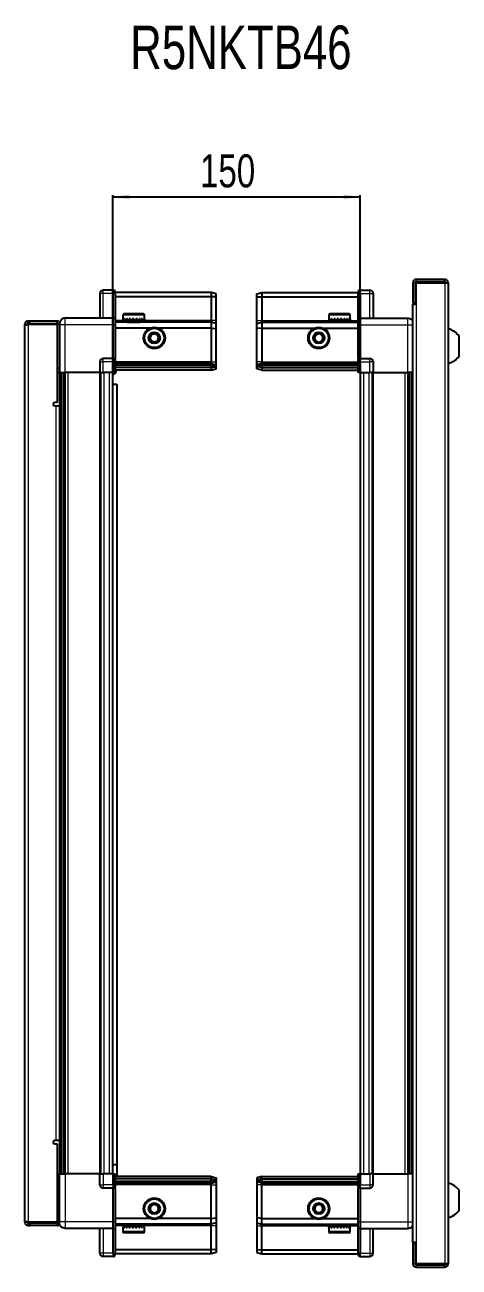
# Model space of a CAD drawing. Header units: millimetres. Extents: x 1021 to 2552, y 463 to 1596.
# Drawn here: x 1642 to 1905, y 843 to 1596 of the extents above; entities that cross this region are included whole.
import ezdxf

# ---------------------------------------------------------------- set-up
doc = ezdxf.new("R2010")
doc.units = ezdxf.units.MM
doc.layers.add('FORMAT', color=7, linetype='Continuous')
doc.styles.add('SLDTEXTSTYLE0', font='TXT', dxfattribs={"width": 0.75})
doc.dimstyles.new('SLDDIMSTYLE0', dxfattribs={"dimtxt": 20, "dimasz": 10, "dimexe": 0, "dimexo": 0.0625, "dimgap": 5, "dimtad": 2, "dimdec": 1, "dimrnd": 1e-09, "dimzin": 12, "dimdsep": 46, "dimtxsty": 'SLDTEXTSTYLE0', "dimsah": 1, "dimcen": 0.09, "dimadec": 0, "dimazin": 3, "dimtfac": 1, "dimtofl": 0, "dimtmove": 0, "dimatfit": 3, "dimfxl": 0, "dimfrac": 2, "dimtolj": 1, "dimtzin": 12, "dimarcsym": 0})

# ---------------------------------------------------------------- blocks, each defined once
blk = doc.blocks.new('_D_4')
at = {"layer": 'FORMAT'}
for p, q in [((1695.13, 1385.67), (1695.13, 1493.16)), ((1695.13, 1492.16), (1845.13, 1492.16)), ((1845.13, 1385.67), (1845.13, 1493.16))]:
    blk.add_line(p, q, dxfattribs=at)
for points in [[(1695.13, 1492.16), (1705.13, 1490.63), (1705.13, 1493.7)], [(1845.13, 1492.16), (1835.13, 1493.7), (1835.13, 1490.63)]]:
    blk.add_solid(points, dxfattribs=at)
at = {"layer": 'FORMAT', "insert": (1747.97, 1517.95), "char_height": 20, "attachment_point": 1, "style": 'SLDTEXTSTYLE0'}
blk.add_mtext('150', dxfattribs=at)

msp = doc.modelspace()

# ---------------------------------------------------------------- linework, layer by layer
at = {"color": 7, "linetype": 'Continuous', "lineweight": 25}
for p, q in [((1876.98, 1440.06), (1876.98, 1427.66)), ((1878.48, 1440.06), (1878.48, 1427.66)), ((1878.98, 1427.16), (1878.98, 1440.06)), ((1878.98, 1440.06), (1896.38, 1440.06)), ((1896.38, 1442.16), (1879.08, 1442.16)), ((1896.38, 1440.66), (1879.08, 1440.66)), ((1896.38, 1440.66), (1896.38, 1442.16)), ((1896.38, 1440.06), (1898.48, 1440.06)), ((1898.48, 1440.06), (1898.48, 845.26)), ((1687.28, 1433.66), (1687.28, 1418.66)), ((1695.28, 1435.66), (1689.28, 1435.66)), ((1695.28, 1435.66), (1695.62, 1435.66)), ((1695.28, 1435.66), (1695.28, 1433.66)), ((1695.28, 1418.86), (1695.28, 1433.66)), ((1695.28, 1418.86), (1695.28, 1433.66)), ((1696.48, 1435.16), (1695.62, 1435.66)), ((1696.48, 1433.66), (1696.48, 1435.16)), ((1754.78, 1434.16), (1696.48, 1434.16)), ((1696.48, 1433.66), (1696.48, 1418.86)), ((1754.78, 1431.66), (1696.48, 1431.66)), ((1754.78, 1434.16), (1754.78, 1431.66)), ((1757.78, 1433.36), (1754.78, 1434.16)), ((1754.78, 1431.66), (1754.78, 1417.16)), ((1757.78, 1431.51), (1754.78, 1431.66)), ((1757.78, 1431.51), (1757.78, 1433.36)), ((1757.78, 1417.16), (1757.78, 1431.51)), ((1782.48, 1433.36), (1785.48, 1434.16)), ((1782.48, 1431.51), (1782.48, 1433.36)), ((1782.48, 1431.51), (1785.48, 1431.66)), ((1782.48, 1417.16), (1782.48, 1431.51)), ((1785.48, 1434.16), (1785.48, 1431.66)), ((1785.48, 1434.16), (1843.78, 1434.16)), ((1785.48, 1431.66), (1785.48, 1417.16)), ((1785.48, 1431.66), (1843.78, 1431.66)), ((1844.65, 1435.66), (1843.78, 1435.16)), ((1844.65, 1435.66), (1843.78, 1435.16)), ((1843.78, 1435.16), (1843.78, 1433.66)), ((1843.78, 1418.86), (1843.78, 1433.66)), ((1844.98, 1435.66), (1844.65, 1435.66)), ((1844.98, 1435.66), (1844.65, 1435.66)), ((1844.98, 1433.66), (1844.98, 1435.66)), ((1844.98, 1435.66), (1844.98, 1435.66)), ((1844.98, 1435.66), (1850.98, 1435.66)), ((1844.98, 1433.66), (1844.98, 1418.86)), ((1852.98, 1433.66), (1852.98, 1418.66)), ((1876.88, 1427.16), (1876.88, 858.16)), ((1876.88, 1427.16), (1878.98, 1427.16)), ((1876.98, 1427.66), (1878.48, 1427.66)), ((1643.88, 1415.41), (1643.88, 1416.91)), ((1643.88, 1416.91), (1644.78, 1416.91)), ((1644.78, 1416.91), (1661.28, 1416.91)), ((1644.78, 1415.41), (1644.78, 1416.91)), ((1661.28, 1415.41), (1661.28, 1416.91)), ((1695.28, 1418.66), (1666.28, 1418.66)), ((1695.28, 1418.66), (1695.28, 1418.86)), ((1695.28, 1418.66), (1696.48, 1418.66)), ((1695.28, 1414.66), (1695.28, 1418.66)), ((1696.48, 1418.86), (1696.48, 1418.66)), ((1696.48, 1418.66), (1696.48, 1414.66)), ((1701.28, 1420.56), (1701.28, 1418.16)), ((1701.28, 1418.16), (1701.28, 1417.66)), ((1701.28, 1417.66), (1701.42, 1417.66)), ((1701.61, 1418.16), (1701.42, 1418.16)), ((1701.42, 1418.16), (1701.42, 1417.66)), ((1701.42, 1417.66), (1701.61, 1417.66)), ((1701.61, 1418.16), (1701.61, 1417.66)), ((1701.61, 1417.66), (1702.14, 1417.66)), ((1702.08, 1421.36), (1709.25, 1421.36)), ((1702.54, 1418.16), (1702.14, 1418.16)), ((1702.14, 1418.16), (1702.14, 1417.66)), ((1702.14, 1417.66), (1702.54, 1417.66)), ((1702.54, 1418.16), (1702.54, 1417.66)), ((1702.54, 1417.66), (1703.41, 1417.66)), ((1703.38, 1417.66), (1703.38, 1417.56)), ((1703.38, 1417.56), (1712.18, 1417.56)), ((1703.98, 1418.16), (1703.41, 1418.16)), ((1703.41, 1418.16), (1703.41, 1417.66)), ((1703.41, 1417.66), (1703.98, 1417.66)), ((1703.78, 1417.16), (1704.47, 1416.68)), ((1703.78, 1417.16), (1708.81, 1417.16)), ((1704.47, 1416.68), (1703.78, 1416.2)), ((1703.98, 1418.16), (1703.98, 1417.66)), ((1703.98, 1417.66), (1705.1, 1417.66)), ((1704.47, 1416.68), (1708.64, 1416.68)), ((1705.79, 1418.16), (1705.1, 1418.16)), ((1705.1, 1418.16), (1705.1, 1417.66)), ((1705.1, 1417.66), (1705.79, 1417.66)), ((1705.79, 1418.16), (1705.79, 1417.66)), ((1705.79, 1417.66), (1707.07, 1417.66)), ((1707.8, 1418.16), (1707.07, 1418.16)), ((1707.07, 1418.16), (1707.07, 1417.66)), ((1707.07, 1417.66), (1707.3, 1417.66)), ((1707.3, 1418.16), (1707.3, 1417.66)), ((1707.8, 1418.16), (1707.8, 1417.66)), ((1707.8, 1418.16), (1707.8, 1417.66)), ((1707.8, 1417.66), (1709.1, 1417.66)), ((1707.8, 1417.66), (1707.8, 1417.66)), ((1708.64, 1416.68), (1711.09, 1416.68)), ((1708.81, 1417.16), (1711.78, 1417.16)), ((1709.81, 1418.16), (1709.1, 1418.16)), ((1709.1, 1418.16), (1709.1, 1417.66)), ((1709.16, 1418.16), (1709.16, 1417.66)), ((1709.16, 1417.66), (1709.81, 1417.66)), ((1709.25, 1421.36), (1713.48, 1421.36)), ((1709.81, 1418.16), (1709.81, 1417.66)), ((1709.81, 1417.66), (1711, 1417.66)), ((1711.62, 1418.16), (1711, 1418.16)), ((1711, 1418.16), (1711, 1417.66)), ((1711, 1417.66), (1711.62, 1417.66)), ((1711.09, 1416.68), (1711.78, 1417.16)), ((1711.78, 1416.2), (1711.09, 1416.68)), ((1711.62, 1418.16), (1711.62, 1417.66)), ((1711.62, 1417.66), (1712.59, 1417.66)), ((1712.18, 1417.56), (1712.18, 1417.66)), ((1713.05, 1418.16), (1712.59, 1418.16)), ((1712.59, 1418.16), (1712.59, 1417.66)), ((1712.59, 1417.66), (1713.05, 1417.66)), ((1713.05, 1418.16), (1713.05, 1417.66)), ((1713.05, 1417.66), (1713.71, 1417.66)), ((1713.97, 1418.16), (1713.71, 1418.16)), ((1713.71, 1418.16), (1713.71, 1417.66)), ((1713.71, 1417.66), (1713.97, 1417.66)), ((1713.97, 1418.16), (1713.97, 1417.66)), ((1713.97, 1417.66), (1714.24, 1417.66)), ((1714.28, 1418.16), (1714.24, 1418.16)), ((1714.24, 1418.16), (1714.24, 1417.66)), ((1714.24, 1417.66), (1714.28, 1417.66)), ((1714.28, 1418.16), (1714.28, 1420.56)), ((1714.28, 1418.16), (1714.28, 1417.66)), ((1754.78, 1417.16), (1754.78, 1416.16)), ((1757.78, 1415.36), (1757.78, 1417.16)), ((1782.48, 1415.36), (1782.48, 1417.16)), ((1785.48, 1417.16), (1785.48, 1416.16)), ((1825.98, 1420.56), (1825.98, 1417.66)), ((1825.98, 1417.66), (1826.02, 1417.66)), ((1826.14, 1418.16), (1826.02, 1418.16)), ((1826.02, 1418.16), (1826.02, 1417.66)), ((1826.02, 1417.66), (1826.14, 1417.66)), ((1826.14, 1418.16), (1826.14, 1417.66)), ((1826.14, 1417.66), (1826.55, 1417.66)), ((1826.89, 1418.16), (1826.55, 1418.16)), ((1826.55, 1418.16), (1826.55, 1417.66)), ((1826.55, 1417.66), (1826.89, 1417.66)), ((1826.78, 1421.36), (1838.18, 1421.36)), ((1826.89, 1418.16), (1826.89, 1417.66)), ((1826.89, 1417.66), (1827.66, 1417.66)), ((1828.19, 1418.16), (1827.66, 1418.16)), ((1827.66, 1418.16), (1827.66, 1417.66)), ((1827.66, 1417.66), (1828.19, 1417.66)), ((1828.08, 1417.66), (1828.08, 1417.56)), ((1828.08, 1417.56), (1836.88, 1417.56)), ((1828.19, 1418.16), (1828.19, 1417.66)), ((1828.19, 1417.66), (1829.25, 1417.66)), ((1828.48, 1417.16), (1829.17, 1416.68)), ((1828.48, 1417.16), (1836.48, 1417.16)), ((1829.17, 1416.68), (1828.48, 1416.2)), ((1829.17, 1416.68), (1835.79, 1416.68)), ((1829.91, 1418.16), (1829.25, 1418.16)), ((1829.25, 1418.16), (1829.25, 1417.66)), ((1829.25, 1417.66), (1829.91, 1417.66)), ((1829.91, 1418.16), (1829.91, 1417.66)), ((1829.91, 1417.66), (1831.15, 1417.66)), ((1831.88, 1418.16), (1831.15, 1418.16)), ((1831.15, 1418.16), (1831.15, 1417.66)), ((1831.15, 1417.66), (1831.58, 1417.66)), ((1831.58, 1418.16), (1831.58, 1417.66)), ((1831.88, 1418.16), (1831.88, 1417.66)), ((1831.88, 1417.66), (1833.18, 1417.66)), ((1833.9, 1418.16), (1833.18, 1418.16)), ((1833.18, 1418.16), (1833.18, 1417.66)), ((1833.45, 1418.16), (1833.45, 1417.66)), ((1833.45, 1417.66), (1833.9, 1417.66)), ((1833.9, 1418.16), (1833.9, 1417.66)), ((1833.9, 1417.66), (1835.14, 1417.66)), ((1835.8, 1418.16), (1835.14, 1418.16)), ((1835.14, 1418.16), (1835.14, 1417.66)), ((1835.14, 1417.66), (1835.8, 1417.66)), ((1835.79, 1416.68), (1836.48, 1417.16)), ((1836.48, 1416.2), (1835.79, 1416.68)), ((1835.8, 1418.16), (1835.8, 1417.66)), ((1835.8, 1417.66), (1836.84, 1417.66)), ((1837.36, 1418.16), (1836.84, 1418.16)), ((1836.84, 1418.16), (1836.84, 1417.66)), ((1836.84, 1417.66), (1837.36, 1417.66)), ((1836.88, 1417.56), (1836.88, 1417.66)), ((1837.36, 1418.16), (1837.36, 1417.66)), ((1837.36, 1417.66), (1838.12, 1417.66)), ((1838.45, 1418.16), (1838.12, 1418.16)), ((1838.12, 1418.16), (1838.12, 1417.66)), ((1838.12, 1417.66), (1838.45, 1417.66)), ((1838.45, 1418.16), (1838.45, 1417.66)), ((1838.45, 1417.66), (1838.84, 1417.66)), ((1838.95, 1418.16), (1838.84, 1418.16)), ((1838.84, 1418.16), (1838.84, 1417.66)), ((1838.84, 1417.66), (1838.95, 1417.66)), ((1838.95, 1418.16), (1838.95, 1417.66)), ((1838.95, 1417.66), (1838.98, 1417.66)), ((1838.98, 1417.66), (1838.98, 1420.56)), ((1843.78, 1418.66), (1843.78, 1418.86)), ((1844.98, 1418.66), (1843.78, 1418.66)), ((1843.78, 1414.66), (1843.78, 1418.66)), ((1844.98, 1418.86), (1844.98, 1418.66)), ((1844.98, 1418.66), (1844.98, 1414.66)), ((1844.98, 1418.66), (1873.98, 1418.66)), ((1643.28, 1414.81), (1641.78, 1414.81)), ((1641.78, 1414.31), (1641.78, 1414.81)), ((1641.78, 871.01), (1641.78, 1414.31)), ((1643.88, 1415.41), (1644.78, 1415.41)), ((1643.88, 1414.91), (1661.28, 1414.91)), ((1644.78, 1415.41), (1661.28, 1415.41)), ((1662.78, 1414.91), (1661.28, 1414.91)), ((1661.28, 1414.91), (1661.28, 1367.41)), ((1662.78, 1414.66), (1662.78, 1385.66)), ((1695.28, 1394.36), (1695.28, 1414.66)), ((1754.78, 1416.16), (1696.48, 1416.16)), ((1696.48, 1414.66), (1696.48, 1394.36)), ((1717.78, 1412.66), (1696.48, 1412.66)), ((1703.78, 1416.2), (1703.78, 1416.16)), ((1703.78, 1416.2), (1708.81, 1416.2)), ((1708.81, 1416.2), (1711.78, 1416.2)), ((1711.78, 1416.16), (1711.78, 1416.2)), ((1754.78, 1412.66), (1722.78, 1412.66)), ((1754.78, 1416.16), (1754.78, 1412.66)), ((1757.78, 1415.36), (1754.78, 1416.16)), ((1754.78, 1412.66), (1754.78, 1392.16)), ((1754.78, 1412.66), (1757.78, 1412.33)), ((1757.78, 1412.33), (1757.78, 1415.36)), ((1757.78, 1392.16), (1757.78, 1412.33)), ((1782.48, 1415.36), (1785.48, 1416.16)), ((1782.48, 1412.33), (1782.48, 1415.36)), ((1785.48, 1412.66), (1782.48, 1412.33)), ((1782.48, 1392.16), (1782.48, 1412.33)), ((1785.48, 1416.16), (1785.48, 1412.66)), ((1785.48, 1416.16), (1843.78, 1416.16)), ((1785.48, 1412.66), (1785.48, 1392.16)), ((1785.48, 1412.66), (1817.48, 1412.66)), ((1822.48, 1412.66), (1843.78, 1412.66)), ((1828.48, 1416.2), (1828.48, 1416.16)), ((1828.48, 1416.2), (1836.48, 1416.2)), ((1836.48, 1416.16), (1836.48, 1416.2)), ((1843.78, 1394.36), (1843.78, 1414.66)), ((1844.98, 1414.66), (1844.98, 1394.36)), ((1905.08, 1395.66), (1905.08, 1407.66)), ((1695.28, 1394.16), (1689.28, 1394.16)), ((1695.28, 1394.16), (1695.28, 1394.36)), ((1695.28, 1394.16), (1695.28, 1392.16)), ((1695.28, 1394.16), (1696.48, 1394.16)), ((1696.48, 1394.36), (1696.48, 1394.16)), ((1696.48, 1393.49), (1696.48, 1394.16)), ((1843.78, 1394.16), (1843.78, 1394.36)), ((1844.98, 1394.16), (1843.78, 1394.16)), ((1843.78, 1394.16), (1843.78, 1393.49)), ((1844.98, 1394.36), (1844.98, 1394.16)), ((1844.98, 1392.16), (1844.98, 1394.16)), ((1844.98, 1394.16), (1850.98, 1394.16)), ((1844.98, 1392.16), (1844.98, 1394.16)), ((1661.28, 1388.41), (1662.78, 1388.41)), ((1687.28, 1392.16), (1687.28, 1385.66)), ((1695.28, 1385.66), (1695.28, 1392.16)), ((1695.28, 1385.66), (1695.28, 1392.16)), ((1695.62, 1385.66), (1695.62, 1392.16)), ((1696.48, 1393.49), (1696.48, 1385.66)), ((1754.78, 1391.16), (1696.48, 1391.16)), ((1754.78, 1390.16), (1696.48, 1390.16)), ((1754.78, 1388.66), (1696.48, 1388.66)), ((1754.78, 1387.16), (1696.48, 1387.16)), ((1754.78, 1392.16), (1754.78, 1391.16)), ((1754.78, 1391.16), (1754.78, 1390.16)), ((1754.78, 1391.16), (1757.78, 1390.36)), ((1754.78, 1390.16), (1754.78, 1388.66)), ((1754.78, 1390.16), (1757.78, 1389.62)), ((1754.78, 1388.66), (1757.78, 1389.12)), ((1754.78, 1388.66), (1754.78, 1387.16)), ((1754.78, 1387.16), (1757.78, 1387.97)), ((1757.78, 1390.36), (1757.78, 1392.16)), ((1757.78, 1389.62), (1757.78, 1390.36)), ((1757.78, 1389.12), (1757.78, 1389.62)), ((1757.78, 1387.97), (1757.78, 1389.12)), ((1782.48, 1390.36), (1782.48, 1392.16)), ((1785.48, 1391.16), (1782.48, 1390.36)), ((1782.48, 1389.62), (1782.48, 1390.36)), ((1785.48, 1390.16), (1782.48, 1389.62)), ((1782.48, 1389.12), (1782.48, 1389.62)), ((1785.48, 1388.66), (1782.48, 1389.12)), ((1782.48, 1387.97), (1782.48, 1389.12)), ((1785.48, 1387.16), (1782.48, 1387.97)), ((1785.48, 1392.16), (1785.48, 1391.16)), ((1785.48, 1391.16), (1785.48, 1390.16)), ((1785.48, 1391.16), (1843.78, 1391.16)), ((1785.48, 1390.16), (1843.78, 1390.16)), ((1785.48, 1390.16), (1785.48, 1388.66)), ((1785.48, 1388.66), (1785.48, 1387.16)), ((1785.48, 1388.66), (1843.78, 1388.66)), ((1785.48, 1387.16), (1843.78, 1387.16)), ((1843.78, 1385.66), (1843.78, 1393.49)), ((1844.65, 1392.16), (1844.65, 1385.66)), ((1844.98, 1392.16), (1844.98, 1385.66)), ((1852.98, 1392.16), (1852.98, 1385.66)), ((1662.78, 1385.66), (1661.28, 1385.66)), ((1663.43, 899.66), (1663.43, 1385.66)), ((1665.23, 1385.66), (1665.23, 899.66)), ((1665.26, 1385.66), (1665.26, 899.66)), ((1687.28, 1385.66), (1666.28, 1385.66)), ((1687.28, 1385.66), (1689.28, 1385.66)), ((1687.93, 899.66), (1687.93, 1385.66)), ((1695.28, 1385.66), (1689.28, 1385.66)), ((1695.13, 899.66), (1695.13, 1385.66)), ((1695.13, 1378.66), (1697.63, 1378.66)), ((1695.28, 1385.66), (1695.62, 1385.66)), ((1695.28, 1385.66), (1695.28, 1385.66)), ((1696.48, 1385.66), (1695.62, 1385.66)), ((1695.62, 1385.66), (1695.62, 1385.66)), ((1697.63, 1378.66), (1697.63, 905.16)), ((1844.65, 1385.66), (1843.78, 1385.66)), ((1844.98, 1385.66), (1844.65, 1385.66)), ((1844.98, 1385.66), (1850.98, 1385.66)), ((1845.13, 1385.66), (1845.13, 899.66)), ((1852.98, 1385.66), (1850.98, 1385.66)), ((1852.33, 1385.66), (1852.33, 899.66)), ((1852.98, 1385.66), (1873.98, 1385.66)), ((1875.01, 899.66), (1875.01, 1385.66)), ((1875.04, 899.66), (1875.04, 1385.66)), ((1876.83, 1385.66), (1876.83, 899.66)), ((1661.28, 1367.41), (1659.93, 1367.41)), ((1659.93, 1365.41), (1660.68, 1365.41)), ((1660.68, 1365.41), (1662.78, 1365.41)), ((1662.78, 1365.41), (1662.78, 919.91)), ((1660.68, 919.91), (1659.93, 919.91)), ((1662.78, 919.91), (1660.68, 919.91)), ((1659.93, 917.91), (1661.28, 917.91)), ((1661.28, 917.91), (1661.28, 870.41)), ((1697.63, 905.16), (1695.13, 905.16)), ((1697.63, 905.16), (1697.63, 898.16)), ((1662.78, 899.66), (1661.28, 899.66)), ((1662.78, 896.91), (1661.28, 896.91)), ((1662.78, 870.66), (1662.78, 899.66)), ((1687.28, 899.66), (1666.28, 899.66)), ((1687.28, 893.16), (1687.28, 899.66)), ((1687.28, 899.66), (1689.28, 899.66)), ((1695.28, 899.66), (1689.28, 899.66)), ((1695.28, 893.16), (1695.28, 899.66)), ((1695.28, 899.66), (1695.62, 899.66)), ((1695.62, 893.16), (1695.62, 899.66)), ((1695.62, 899.66), (1696.48, 899.66)), ((1696.48, 899.66), (1696.48, 891.84)), ((1754.78, 898.16), (1696.48, 898.16)), ((1754.78, 896.66), (1696.48, 896.66)), ((1754.78, 896.66), (1754.78, 898.16)), ((1754.78, 898.16), (1757.78, 897.36)), ((1754.78, 895.16), (1754.78, 896.66)), ((1754.78, 896.66), (1757.78, 896.21)), ((1757.78, 897.36), (1757.78, 896.21)), ((1785.48, 898.16), (1782.48, 897.36)), ((1782.48, 897.36), (1782.48, 896.21)), ((1785.48, 896.66), (1782.48, 896.21)), ((1785.48, 896.66), (1785.48, 898.16)), ((1785.48, 898.16), (1843.78, 898.16)), ((1785.48, 896.66), (1843.78, 896.66)), ((1785.48, 895.16), (1785.48, 896.66)), ((1843.78, 891.84), (1843.78, 899.66)), ((1843.78, 899.66), (1844.65, 899.66)), ((1844.65, 899.66), (1844.65, 899.66)), ((1844.65, 899.66), (1844.65, 893.16)), ((1844.98, 899.66), (1844.65, 899.66)), ((1844.98, 899.66), (1844.98, 893.16)), ((1844.98, 899.66), (1844.98, 899.66)), ((1844.98, 899.66), (1844.98, 893.16)), ((1844.98, 899.66), (1850.98, 899.66)), ((1852.98, 899.66), (1850.98, 899.66)), ((1852.98, 893.16), (1852.98, 899.66)), ((1852.98, 899.66), (1873.98, 899.66)), ((1695.28, 891.16), (1689.28, 891.16)), ((1695.28, 893.16), (1695.28, 891.16)), ((1695.28, 893.16), (1695.28, 891.16)), ((1695.28, 891.16), (1696.48, 891.16)), ((1695.28, 890.96), (1695.28, 891.16)), ((1695.28, 870.66), (1695.28, 890.96)), ((1754.78, 895.16), (1696.48, 895.16)), ((1754.78, 894.16), (1696.48, 894.16)), ((1696.48, 891.16), (1696.48, 891.84)), ((1696.48, 891.16), (1696.48, 890.96)), ((1696.48, 890.96), (1696.48, 870.66)), ((1754.78, 895.16), (1757.78, 895.71)), ((1754.78, 894.16), (1754.78, 895.16)), ((1754.78, 894.16), (1757.78, 894.97)), ((1754.78, 893.16), (1754.78, 894.16)), ((1754.78, 872.66), (1754.78, 893.16)), ((1757.78, 896.21), (1757.78, 895.71)), ((1757.78, 895.71), (1757.78, 894.97)), ((1757.78, 894.97), (1757.78, 893.16)), ((1757.78, 893.16), (1757.78, 873)), ((1782.48, 896.21), (1782.48, 895.71)), ((1785.48, 895.16), (1782.48, 895.71)), ((1782.48, 895.71), (1782.48, 894.97)), ((1785.48, 894.16), (1782.48, 894.97)), ((1782.48, 894.97), (1782.48, 893.16)), ((1782.48, 893.16), (1782.48, 873)), ((1785.48, 895.16), (1843.78, 895.16)), ((1785.48, 894.16), (1785.48, 895.16)), ((1785.48, 894.16), (1843.78, 894.16)), ((1785.48, 893.16), (1785.48, 894.16)), ((1785.48, 872.66), (1785.48, 893.16)), ((1843.78, 891.84), (1843.78, 891.16)), ((1844.98, 891.16), (1843.78, 891.16)), ((1843.78, 890.96), (1843.78, 891.16)), ((1843.78, 870.66), (1843.78, 890.96)), ((1844.98, 891.16), (1844.98, 893.16)), ((1844.98, 891.16), (1844.98, 890.96)), ((1844.98, 891.16), (1850.98, 891.16)), ((1844.98, 890.96), (1844.98, 870.66)), ((1905.08, 877.66), (1905.08, 889.66)), ((1641.78, 870.51), (1641.78, 871.01)), ((1643.28, 870.51), (1641.78, 870.51)), ((1661.28, 870.41), (1643.88, 870.41)), ((1643.88, 869.91), (1643.88, 868.41)), ((1643.88, 869.91), (1644.78, 869.91)), ((1643.88, 868.41), (1644.78, 868.41)), ((1644.78, 869.91), (1644.78, 868.41)), ((1661.28, 869.91), (1644.78, 869.91)), ((1661.28, 868.41), (1644.78, 868.41)), ((1661.28, 870.41), (1662.78, 870.41)), ((1661.28, 869.91), (1661.28, 868.41)), ((1695.28, 866.66), (1666.28, 866.66)), ((1687.28, 851.66), (1687.28, 866.66)), ((1695.28, 866.66), (1695.28, 870.66)), ((1695.28, 866.66), (1696.48, 866.66)), ((1695.28, 866.46), (1695.28, 866.66)), ((1695.28, 851.66), (1695.28, 866.46)), ((1717.78, 872.66), (1696.48, 872.66)), ((1696.48, 870.66), (1696.48, 866.66)), ((1754.78, 869.16), (1696.48, 869.16)), ((1696.48, 866.66), (1696.48, 866.46)), ((1696.48, 866.46), (1696.48, 851.66)), ((1701.28, 867.66), (1701.28, 864.76)), ((1701.38, 867.66), (1701.28, 867.66)), ((1701.38, 867.16), (1701.38, 867.66)), ((1701.55, 867.66), (1701.38, 867.66)), ((1701.38, 867.16), (1701.55, 867.16)), ((1701.55, 867.16), (1701.55, 867.66)), ((1702.04, 867.66), (1701.55, 867.66)), ((1702.04, 867.16), (1702.04, 867.66)), ((1702.42, 867.66), (1702.04, 867.66)), ((1702.04, 867.16), (1702.42, 867.16)), ((1702.42, 867.16), (1702.42, 867.66)), ((1703.26, 867.66), (1702.42, 867.66)), ((1703.26, 867.16), (1703.26, 867.66)), ((1703.81, 867.66), (1703.26, 867.66)), ((1703.26, 867.16), (1703.81, 867.16)), ((1703.38, 867.76), (1703.38, 867.66)), ((1708.78, 867.76), (1703.38, 867.76)), ((1703.78, 869.16), (1703.78, 869.13)), ((1703.78, 869.13), (1704.47, 868.65)), ((1703.89, 869.13), (1703.78, 869.13)), ((1704.47, 868.65), (1703.78, 868.16)), ((1703.89, 868.16), (1703.78, 868.16)), ((1703.81, 867.16), (1703.81, 867.66)), ((1704.92, 867.66), (1703.81, 867.66)), ((1711.78, 869.13), (1703.89, 869.13)), ((1711.78, 868.16), (1703.89, 868.16)), ((1704.56, 868.65), (1704.47, 868.65)), ((1711.09, 868.65), (1704.56, 868.65)), ((1704.92, 867.16), (1704.92, 867.66)), ((1705.6, 867.66), (1704.92, 867.66)), ((1704.92, 867.16), (1705.6, 867.16)), ((1705.6, 867.16), (1705.6, 867.66)), ((1706.86, 867.66), (1705.6, 867.66)), ((1706.86, 867.16), (1706.86, 867.66)), ((1707.16, 867.66), (1706.86, 867.66)), ((1706.86, 867.16), (1707.6, 867.16)), ((1707.16, 867.16), (1707.16, 867.66)), ((1707.6, 867.16), (1707.6, 867.66)), ((1708.9, 867.66), (1707.6, 867.66)), ((1712.18, 867.76), (1708.78, 867.76)), ((1708.9, 867.16), (1708.9, 867.66)), ((1708.9, 867.16), (1709.61, 867.16)), ((1709.02, 867.16), (1709.02, 867.66)), ((1709.61, 867.66), (1709.02, 867.66)), ((1709.61, 867.16), (1709.61, 867.66)), ((1710.82, 867.66), (1709.61, 867.66)), ((1710.82, 867.16), (1710.82, 867.66)), ((1711.45, 867.66), (1710.82, 867.66)), ((1710.82, 867.16), (1711.45, 867.16)), ((1711.09, 868.65), (1711.78, 869.13)), ((1711.78, 868.16), (1711.09, 868.65)), ((1711.45, 867.16), (1711.45, 867.66)), ((1712.45, 867.66), (1711.45, 867.66)), ((1711.78, 869.13), (1711.78, 869.16)), ((1712.18, 867.66), (1712.18, 867.76)), ((1712.45, 867.16), (1712.45, 867.66)), ((1712.93, 867.66), (1712.45, 867.66)), ((1712.45, 867.16), (1712.93, 867.16)), ((1712.93, 867.16), (1712.93, 867.66)), ((1713.62, 867.66), (1712.93, 867.66)), ((1713.62, 867.16), (1713.62, 867.66)), ((1713.91, 867.66), (1713.62, 867.66)), ((1713.62, 867.16), (1713.91, 867.16)), ((1713.91, 867.16), (1713.91, 867.66)), ((1714.22, 867.66), (1713.91, 867.66)), ((1714.22, 867.16), (1714.22, 867.66)), ((1714.28, 867.66), (1714.22, 867.66)), ((1714.22, 867.16), (1714.28, 867.16)), ((1714.28, 864.76), (1714.28, 867.66)), ((1714.28, 867.16), (1714.28, 867.66)), ((1714.28, 867.66), (1714.28, 867.66)), ((1754.78, 872.66), (1722.78, 872.66)), ((1754.78, 872.66), (1757.78, 873)), ((1754.78, 869.16), (1754.78, 872.66)), ((1757.78, 869.97), (1754.78, 869.16)), ((1754.78, 868.16), (1754.78, 869.16)), ((1754.78, 853.66), (1754.78, 868.16)), ((1757.78, 873), (1757.78, 869.97)), ((1757.78, 869.97), (1757.78, 868.16)), ((1757.78, 868.16), (1757.78, 853.82)), ((1785.48, 872.66), (1782.48, 873)), ((1782.48, 873), (1782.48, 869.97)), ((1782.48, 869.97), (1785.48, 869.16)), ((1782.48, 869.97), (1782.48, 868.16)), ((1782.48, 868.16), (1782.48, 853.82)), ((1785.48, 872.66), (1817.48, 872.66)), ((1785.48, 869.16), (1785.48, 872.66)), ((1785.48, 869.16), (1843.78, 869.16)), ((1785.48, 868.16), (1785.48, 869.16)), ((1785.48, 853.66), (1785.48, 868.16)), ((1822.48, 872.66), (1843.78, 872.66)), ((1825.98, 867.66), (1825.98, 864.76)), ((1826, 867.66), (1825.98, 867.66)), ((1826, 867.16), (1826, 867.66)), ((1826.1, 867.66), (1826, 867.66)), ((1826, 867.16), (1826.1, 867.16)), ((1826.1, 867.16), (1826.1, 867.66)), ((1826.47, 867.66), (1826.1, 867.66)), ((1826.47, 867.16), (1826.47, 867.66)), ((1826.79, 867.66), (1826.47, 867.66)), ((1826.47, 867.16), (1826.79, 867.16)), ((1826.79, 867.16), (1826.79, 867.66)), ((1827.53, 867.66), (1826.79, 867.66)), ((1827.53, 867.16), (1827.53, 867.66)), ((1828.04, 867.66), (1827.53, 867.66)), ((1827.53, 867.16), (1828.04, 867.16)), ((1828.04, 867.16), (1828.04, 867.66)), ((1829.07, 867.66), (1828.04, 867.66)), ((1828.08, 867.76), (1828.08, 867.66)), ((1836.88, 867.76), (1828.08, 867.76)), ((1828.48, 869.16), (1828.48, 869.13)), ((1828.48, 869.13), (1829.17, 868.65)), ((1836.48, 869.13), (1828.48, 869.13)), ((1829.17, 868.65), (1828.48, 868.16)), ((1836.48, 868.16), (1828.48, 868.16)), ((1829.07, 867.16), (1829.07, 867.66)), ((1829.72, 867.66), (1829.07, 867.66)), ((1829.07, 867.16), (1829.72, 867.16)), ((1835.79, 868.65), (1829.17, 868.65)), ((1829.72, 867.16), (1829.72, 867.66)), ((1830.95, 867.66), (1829.72, 867.66)), ((1830.95, 867.16), (1830.95, 867.66)), ((1831.44, 867.66), (1830.95, 867.66)), ((1830.95, 867.16), (1831.68, 867.16)), ((1831.44, 867.16), (1831.44, 867.66)), ((1831.68, 867.16), (1831.68, 867.66)), ((1832.98, 867.66), (1831.68, 867.66)), ((1832.98, 867.16), (1832.98, 867.66)), ((1832.98, 867.16), (1833.71, 867.16)), ((1833.31, 867.16), (1833.31, 867.66)), ((1833.71, 867.66), (1833.31, 867.66)), ((1833.71, 867.16), (1833.71, 867.66)), ((1834.95, 867.66), (1833.71, 867.66)), ((1834.95, 867.16), (1834.95, 867.66)), ((1835.62, 867.66), (1834.95, 867.66)), ((1834.95, 867.16), (1835.62, 867.16)), ((1835.62, 867.16), (1835.62, 867.66)), ((1836.69, 867.66), (1835.62, 867.66)), ((1835.79, 868.65), (1836.48, 869.13)), ((1836.48, 868.16), (1835.79, 868.65)), ((1836.48, 869.13), (1836.48, 869.16)), ((1836.69, 867.16), (1836.69, 867.66)), ((1837.23, 867.66), (1836.69, 867.66)), ((1836.69, 867.16), (1837.23, 867.16)), ((1836.88, 867.66), (1836.88, 867.76)), ((1837.23, 867.16), (1837.23, 867.66)), ((1838.02, 867.66), (1837.23, 867.66)), ((1838.02, 867.16), (1838.02, 867.66)), ((1838.37, 867.66), (1838.02, 867.66)), ((1838.02, 867.16), (1838.37, 867.16)), ((1838.37, 867.16), (1838.37, 867.66)), ((1838.8, 867.66), (1838.37, 867.66)), ((1838.8, 867.16), (1838.8, 867.66)), ((1838.93, 867.66), (1838.8, 867.66)), ((1838.8, 867.16), (1838.93, 867.16)), ((1838.93, 867.16), (1838.93, 867.66)), ((1838.98, 867.66), (1838.93, 867.66)), ((1838.98, 864.76), (1838.98, 867.66)), ((1843.78, 866.66), (1843.78, 870.66)), ((1844.98, 866.66), (1843.78, 866.66)), ((1843.78, 866.46), (1843.78, 866.66)), ((1843.78, 851.66), (1843.78, 866.46)), ((1844.98, 870.66), (1844.98, 866.66)), ((1844.98, 866.66), (1844.98, 866.46)), ((1844.98, 866.66), (1873.98, 866.66)), ((1844.98, 866.46), (1844.98, 851.66)), ((1844.98, 866.46), (1844.98, 851.66)), ((1852.98, 851.66), (1852.98, 866.66)), ((1702.23, 863.96), (1702.08, 863.96)), ((1713.48, 863.96), (1702.23, 863.96)), ((1838.18, 863.96), (1826.78, 863.96)), ((1695.28, 851.66), (1695.28, 849.66)), ((1754.78, 853.66), (1696.48, 853.66)), ((1696.48, 850.16), (1696.48, 851.66)), ((1757.78, 853.82), (1754.78, 853.66)), ((1754.78, 851.16), (1754.78, 853.66)), ((1757.78, 851.97), (1754.78, 851.16)), ((1757.78, 853.82), (1757.78, 851.97)), ((1782.48, 853.82), (1785.48, 853.66)), ((1782.48, 853.82), (1782.48, 851.97)), ((1782.48, 851.97), (1785.48, 851.16)), ((1785.48, 853.66), (1843.78, 853.66)), ((1785.48, 851.16), (1785.48, 853.66)), ((1843.78, 851.66), (1843.78, 850.16)), ((1844.98, 849.66), (1844.98, 851.66)), ((1878.98, 858.16), (1876.88, 858.16)), ((1876.98, 857.66), (1876.98, 845.26)), ((1876.98, 857.66), (1878.48, 857.66)), ((1878.48, 857.66), (1878.48, 845.26)), ((1878.98, 845.26), (1878.98, 858.16)), ((1695.28, 849.66), (1689.28, 849.66)), ((1695.28, 849.66), (1695.62, 849.66)), ((1695.28, 849.66), (1695.28, 849.66)), ((1695.28, 849.66), (1695.62, 849.66)), ((1695.62, 849.66), (1696.48, 850.16)), ((1695.62, 849.66), (1696.48, 850.16)), ((1754.78, 851.16), (1696.48, 851.16)), ((1785.48, 851.16), (1843.78, 851.16)), ((1843.78, 850.16), (1844.65, 849.66)), ((1844.98, 849.66), (1844.65, 849.66)), ((1844.98, 849.66), (1850.98, 849.66)), ((1896.38, 845.26), (1878.98, 845.26)), ((1879.08, 844.66), (1896.38, 844.66)), ((1898.48, 845.26), (1896.38, 845.26)), ((1896.38, 844.66), (1896.38, 843.16)), ((1879.08, 843.16), (1896.38, 843.16))]:
    msp.add_line(p, q, dxfattribs=at)
at = {"color": 8, "linetype": 'Continuous', "lineweight": 18}
for p, q in [((1878.48, 1440.06), (1876.98, 1440.06)), ((1879.08, 1440.66), (1879.08, 1442.16)), ((1896.38, 1440.06), (1896.38, 845.26)), ((1689.28, 1433.66), (1687.28, 1433.66)), ((1689.28, 1433.66), (1689.28, 1435.66)), ((1689.28, 1418.66), (1689.28, 1433.66)), ((1695.28, 1433.66), (1689.28, 1433.66)), ((1695.28, 1433.66), (1696.48, 1433.66)), ((1844.98, 1433.66), (1843.78, 1433.66)), ((1844.98, 1433.66), (1850.98, 1433.66)), ((1850.98, 1433.66), (1850.98, 1435.66)), ((1850.98, 1418.66), (1850.98, 1433.66)), ((1850.98, 1433.66), (1852.98, 1433.66)), ((1878.98, 1427.16), (1878.98, 858.16)), ((1695.28, 1418.86), (1696.48, 1418.86)), ((1703.78, 1417.16), (1696.48, 1417.16)), ((1701.28, 1420.56), (1709.46, 1420.56)), ((1709.46, 1420.56), (1714.28, 1420.56)), ((1754.78, 1417.16), (1711.78, 1417.16)), ((1757.78, 1417.16), (1754.78, 1417.16)), ((1782.48, 1417.16), (1785.48, 1417.16)), ((1785.48, 1417.16), (1828.48, 1417.16)), ((1825.98, 1420.56), (1838.98, 1420.56)), ((1836.48, 1417.16), (1843.78, 1417.16)), ((1843.78, 1418.86), (1844.98, 1418.86)), ((1643.88, 1414.91), (1643.88, 870.41)), ((1666.28, 1385.66), (1666.28, 1414.66)), ((1695.28, 1414.66), (1666.28, 1414.66)), ((1695.28, 1414.66), (1696.48, 1414.66)), ((1844.98, 1414.66), (1843.78, 1414.66)), ((1844.98, 1414.66), (1873.98, 1414.66)), ((1873.98, 1385.66), (1873.98, 1414.66)), ((1689.28, 1392.16), (1689.28, 1394.16)), ((1695.28, 1394.36), (1696.48, 1394.36)), ((1843.78, 1394.36), (1844.98, 1394.36)), ((1850.98, 1392.16), (1850.98, 1394.16)), ((1687.28, 1392.16), (1689.28, 1392.16)), ((1689.28, 1385.66), (1689.28, 1392.16)), ((1695.28, 1392.16), (1689.28, 1392.16)), ((1695.28, 1392.16), (1695.62, 1392.16)), ((1754.78, 1392.16), (1696.48, 1392.16)), ((1754.78, 1392.16), (1757.78, 1392.16)), ((1785.48, 1392.16), (1782.48, 1392.16)), ((1785.48, 1392.16), (1843.78, 1392.16)), ((1844.98, 1392.16), (1844.65, 1392.16)), ((1844.98, 1392.16), (1850.98, 1392.16)), ((1850.98, 1385.66), (1850.98, 1392.16)), ((1852.98, 1392.16), (1850.98, 1392.16)), ((1662.78, 1365.41), (1662.78, 1385.66)), ((1664.02, 1385.66), (1664.02, 899.66)), ((1666.47, 899.66), (1666.47, 1385.66)), ((1667.88, 1385.66), (1667.88, 899.66)), ((1687.28, 899.66), (1687.28, 1385.66)), ((1689.93, 899.66), (1689.93, 1385.66)), ((1693.13, 899.66), (1693.13, 1385.66)), ((1695.28, 1385.66), (1695.62, 1385.66)), ((1847.13, 1385.66), (1847.13, 899.66)), ((1850.33, 1385.66), (1850.33, 899.66)), ((1852.98, 1385.66), (1852.98, 899.66)), ((1872.39, 899.66), (1872.39, 1385.66)), ((1873.8, 1385.66), (1873.8, 899.66)), ((1876.25, 899.66), (1876.25, 1385.66)), ((1660.68, 919.91), (1660.68, 1365.41)), ((1662.78, 899.66), (1662.78, 919.91)), ((1666.28, 899.66), (1666.28, 870.66)), ((1689.28, 899.66), (1689.28, 893.16)), ((1844.98, 899.66), (1844.65, 899.66)), ((1850.98, 899.66), (1850.98, 893.16)), ((1873.98, 899.66), (1873.98, 870.66)), ((1687.28, 893.16), (1689.28, 893.16)), ((1689.28, 893.16), (1689.28, 891.16)), ((1695.28, 893.16), (1689.28, 893.16)), ((1695.28, 893.16), (1695.62, 893.16)), ((1696.48, 890.96), (1695.28, 890.96)), ((1754.78, 893.16), (1696.48, 893.16)), ((1754.78, 893.16), (1757.78, 893.16)), ((1785.48, 893.16), (1782.48, 893.16)), ((1785.48, 893.16), (1843.78, 893.16)), ((1844.98, 890.96), (1843.78, 890.96)), ((1844.98, 893.16), (1844.65, 893.16)), ((1844.98, 893.16), (1850.98, 893.16)), ((1852.98, 893.16), (1850.98, 893.16)), ((1850.98, 893.16), (1850.98, 891.16)), ((1695.28, 870.66), (1666.28, 870.66)), ((1689.28, 866.66), (1689.28, 851.66)), ((1695.28, 870.66), (1696.48, 870.66)), ((1696.48, 866.46), (1695.28, 866.46)), ((1703.78, 868.16), (1696.48, 868.16)), ((1754.78, 868.16), (1711.78, 868.16)), ((1757.78, 868.16), (1754.78, 868.16)), ((1782.48, 868.16), (1785.48, 868.16)), ((1785.48, 868.16), (1828.48, 868.16)), ((1836.48, 868.16), (1843.78, 868.16)), ((1844.98, 870.66), (1843.78, 870.66)), ((1844.98, 866.46), (1843.78, 866.46)), ((1844.98, 870.66), (1873.98, 870.66)), ((1850.98, 866.66), (1850.98, 851.66)), ((1701.45, 864.76), (1701.28, 864.76)), ((1714.28, 864.76), (1701.45, 864.76)), ((1838.98, 864.76), (1825.98, 864.76)), ((1689.28, 851.66), (1687.28, 851.66)), ((1689.28, 851.66), (1689.28, 849.66)), ((1695.28, 851.66), (1689.28, 851.66)), ((1695.28, 851.66), (1696.48, 851.66)), ((1844.98, 851.66), (1843.78, 851.66)), ((1844.98, 851.66), (1850.98, 851.66)), ((1850.98, 851.66), (1852.98, 851.66)), ((1850.98, 851.66), (1850.98, 849.66)), ((1878.48, 845.26), (1876.98, 845.26)), ((1879.08, 844.66), (1879.08, 843.16))]:
    msp.add_line(p, q, dxfattribs=at)
at = {"color": 7, "linetype": 'Continuous', "lineweight": 25}
for centre, radius in [((1720.28, 1406.66), 6.5), ((1720.28, 1406.66), 3.46), ((1819.98, 1406.66), 6.5), ((1819.98, 1406.66), 3.46), ((1720.28, 878.66), 6.5), ((1720.28, 878.66), 3.46), ((1819.98, 878.66), 6.5), ((1819.98, 878.66), 3.46)]:
    msp.add_circle(centre, radius, dxfattribs=at)
at = {"color": 8, "linetype": 'Continuous', "lineweight": 18}
for centre in [(1720.28, 1406.66), (1819.98, 1406.66), (1720.28, 878.66), (1819.98, 878.66)]:
    msp.add_circle(centre, 5.7, dxfattribs=at)
at = {"color": 7, "linetype": 'Continuous', "lineweight": 25}
for centre, radius, start, end in [((1879.08, 1440.06), 2.1, 90, 180), ((1879.08, 1440.06), 0.6, 90, 180), ((1896.38, 1440.06), 2.1, 0, 90), ((1896.38, 1440.06), 0.6, 0, 90), ((1689.28, 1433.66), 2, 90, 180), ((1850.98, 1433.66), 2, 360, 90), ((1661.18, 1414.81), 2.1, 32.2369, 87.2706), ((1702.08, 1420.56), 0.8, 90, 180), ((1703.38, 1417.16), 0.4, 0, 90), ((1712.18, 1417.16), 0.4, 90, 180), ((1713.48, 1420.56), 0.8, 0, 90), ((1826.78, 1420.56), 0.8, 90, 180), ((1828.08, 1417.16), 0.4, 0, 90), ((1836.88, 1417.16), 0.4, 90, 180), ((1838.18, 1420.56), 0.8, 0, 90), ((1643.78, 1414.41), 0.5, 90, 117.52901), ((1661.18, 1414.81), 0.6, 9.59407, 90), ((1720.28, 1406.66), 2.5, 101.00659, 161.00659), ((1720.28, 1406.66), 2.5, 41.00659, 101.00659), ((1819.98, 1406.66), 2.5, 120.74103, 180.74103), ((1819.98, 1406.66), 2.5, 60.74103, 120.74103), ((1819.98, 1406.66), 2.5, 0.74103, 60.74103), ((1895.46, 1400.64), 11.91, 36.1266, 75.29965), ((1720.28, 1406.66), 2.5, 161.00659, 221.00659), ((1720.28, 1406.66), 2.5, 221.00659, 281.00659), ((1720.28, 1406.66), 2.5, 281.00659, 341.00659), ((1720.28, 1406.66), 2.5, 341.00659, 41.00659), ((1819.98, 1406.66), 2.5, 180.74103, 240.74103), ((1819.98, 1406.66), 2.5, 240.74103, 300.74103), ((1819.98, 1406.66), 2.5, 300.74103, 0.74103), ((1689.28, 1392.16), 2, 90, 180), ((1850.98, 1392.16), 2, 0, 90), ((1895.46, 1402.69), 11.91, 284.70035, 323.8734), ((1692.63, 1388.31), 5, 300, 346.70293), ((1659.93, 1366.41), 1, 90, 270), ((1659.93, 918.91), 1, 90, 270), ((1689.28, 893.16), 2, 180, 270), ((1850.98, 893.16), 2, 270, 0), ((1895.46, 882.64), 11.91, 36.1266, 75.29965), ((1720.28, 878.66), 2.5, 127.98423, 187.98423), ((1720.28, 878.66), 2.5, 187.98423, 247.98423), ((1720.28, 878.66), 2.5, 67.98423, 127.98423), ((1720.28, 878.66), 2.5, 247.98423, 307.98423), ((1720.28, 878.66), 2.5, 7.98423, 67.98423), ((1720.28, 878.66), 2.5, 307.98423, 7.98423), ((1819.98, 878.66), 2.5, 155.91157, 215.91157), ((1819.98, 878.66), 2.5, 95.91157, 155.91157), ((1819.98, 878.66), 2.5, 215.91157, 275.91157), ((1819.98, 878.66), 2.5, 35.91157, 95.91157), ((1819.98, 878.66), 2.5, 275.91157, 335.91157), ((1819.98, 878.66), 2.5, 335.91157, 35.91157), ((1895.46, 884.69), 11.91, 284.70035, 323.8734), ((1643.78, 870.91), 0.5, 243.29122, 270), ((1661.18, 870.51), 0.6, 270, 350.40593), ((1661.18, 870.51), 2.1, 272.7294, 327.8305), ((1703.38, 868.16), 0.4, 270, 360), ((1712.18, 868.16), 0.4, 180, 270), ((1828.08, 868.16), 0.4, 270, 0), ((1836.88, 868.16), 0.4, 180, 270), ((1702.08, 864.76), 0.8, 180, 270), ((1713.48, 864.76), 0.8, 270, 360), ((1826.78, 864.76), 0.8, 180, 270), ((1838.18, 864.76), 0.8, 270, 0), ((1689.28, 851.66), 2, 180, 270), ((1850.98, 851.66), 2, 270, 0), ((1879.08, 845.26), 2.1, 180, 270), ((1879.08, 845.26), 0.6, 180, 270), ((1896.38, 845.26), 2.1, 270, 0), ((1896.38, 845.26), 0.6, 270, 0)]:
    msp.add_arc(centre, radius, start, end, dxfattribs=at)
for centre, start_param, end_param in [((1699.08, 1392.16), 2.418858, 3.141593), ((1841.19, 1392.16), 0, 0.722734), ((1699.08, 893.16), 3.141593, 3.864327), ((1841.19, 893.16), 5.560451, 6.283185)]:
    msp.add_ellipse(centre, major_axis=(3.46, 0), ratio=0.57735, start_param=start_param, end_param=end_param, dxfattribs=at)
for points, knots in [([(1643.88, 1416.91), (1643.63, 1416.89), (1643.14, 1416.84), (1642.5, 1416.44), (1642.03, 1415.88), (1641.81, 1415.3), (1641.79, 1414.94), (1641.78, 1414.81)], [0, 0, 0, 0, 0.230255, 0.448522, 0.666786, 0.88505, 1, 1, 1, 1]), ([(1666.28, 1418.66), (1665.84, 1418.62), (1665.17, 1418.55), (1664.35, 1418.11), (1663.79, 1417.66), (1663.34, 1417.1), (1662.9, 1416.28), (1662.83, 1415.6), (1662.78, 1415.16)], [0, 0, 0, 0, 0.239457, 0.368361, 0.5, 0.631639, 0.760543, 1, 1, 1, 1]), ([(1873.98, 1418.66), (1874.42, 1418.62), (1875.1, 1418.55), (1875.91, 1418.11), (1876.47, 1417.67), (1876.75, 1417.3), (1876.88, 1417.12)], [0, 0, 0, 0, 0.384298, 0.591173, 0.802437, 1, 1, 1, 1]), ([(1641.78, 1414.31), (1641.81, 1414.36), (1641.86, 1414.45), (1642.26, 1414.58), (1642.81, 1414.71), (1643.39, 1414.82), (1643.76, 1414.89), (1643.88, 1414.91)], [0, 0, 0, 0, 0.230255, 0.448522, 0.666786, 0.88505, 1, 1, 1, 1]), ([(1662.78, 1415.16), (1662.78, 1415.16), (1662.78, 1415.14), (1662.78, 1415.03), (1662.78, 1414.86), (1662.78, 1414.73), (1662.78, 1414.66)], [0, 0, 0, 0, 0.2493943, 0.5003335, 0.7501667, 1, 1, 1, 1]), ([(1717.45, 1406.11), (1717.62, 1406.6), (1717.93, 1407.51), (1718.24, 1408.42), (1718.39, 1408.84)], [0, 0, 0, 0, 0.534686, 1, 1, 1, 1]), ([(1718.39, 1408.84), (1718.9, 1408.94), (1719.84, 1409.13), (1720.78, 1409.31), (1721.22, 1409.39)], [0, 0, 0, 0, 0.534686, 1, 1, 1, 1]), ([(1721.22, 1409.39), (1721.3, 1409.3), (1721.7, 1408.85), (1722.35, 1408.1), (1722.89, 1407.48), (1723.12, 1407.22)], [0, 0, 0, 0, 0.133125, 0.637099, 1, 1, 1, 1]), ([(1817.46, 1408.07), (1817.91, 1408.34), (1818.74, 1408.83), (1819.56, 1409.32), (1819.95, 1409.55)], [0, 0, 0, 0, 0.534686, 1, 1, 1, 1]), ([(1819.95, 1409.55), (1820.4, 1409.3), (1821.24, 1408.83), (1822.07, 1408.36), (1822.46, 1408.14)], [0, 0, 0, 0, 0.5346859, 1, 1, 1, 1]), ([(1719.34, 1403.93), (1719.12, 1404.19), (1718.58, 1404.82), (1717.92, 1405.57), (1717.53, 1406.02), (1717.45, 1406.11)], [0, 0, 0, 0, 0.362901, 0.866875, 1, 1, 1, 1]), ([(1722.18, 1404.49), (1721.67, 1404.39), (1720.72, 1404.2), (1719.78, 1404.02), (1719.34, 1403.93)], [0, 0, 0, 0, 0.534686, 1, 1, 1, 1]), ([(1723.12, 1407.22), (1722.95, 1406.73), (1722.64, 1405.82), (1722.32, 1404.91), (1722.18, 1404.49)], [0, 0, 0, 0, 0.534686, 1, 1, 1, 1]), ([(1817.5, 1405.19), (1817.5, 1405.31), (1817.49, 1405.91), (1817.48, 1406.91), (1817.47, 1407.73), (1817.46, 1408.07)], [0, 0, 0, 0, 0.133125, 0.637099, 1, 1, 1, 1]), ([(1820.02, 1403.78), (1819.57, 1404.03), (1818.73, 1404.5), (1817.89, 1404.97), (1817.5, 1405.19)], [0, 0, 0, 0, 0.534686, 1, 1, 1, 1]), ([(1822.5, 1405.25), (1822.06, 1404.99), (1821.23, 1404.5), (1820.4, 1404.01), (1820.02, 1403.78)], [0, 0, 0, 0, 0.534686, 1, 1, 1, 1]), ([(1822.46, 1408.14), (1822.47, 1407.8), (1822.48, 1406.97), (1822.49, 1405.98), (1822.5, 1405.38), (1822.5, 1405.25)], [0, 0, 0, 0, 0.362901, 0.866875, 1, 1, 1, 1]), ([(1662.78, 1385.66), (1662.82, 1385.66), (1662.9, 1385.66), (1663.5, 1385.66), (1664.39, 1385.66), (1665.38, 1385.66), (1666.03, 1385.66), (1666.28, 1385.66)], [0, 0, 0, 0, 0.214694, 0.429388, 0.644082, 0.858775, 1, 1, 1, 1]), ([(1876.83, 1385.66), (1876.8, 1385.66), (1876.58, 1385.66), (1875.86, 1385.66), (1874.89, 1385.66), (1874.24, 1385.66), (1873.98, 1385.66)], [0, 0, 0, 0, 0.071707, 0.420979, 0.770251, 1, 1, 1, 1]), ([(1662.78, 899.66), (1662.82, 899.66), (1662.9, 899.66), (1663.5, 899.66), (1664.39, 899.66), (1665.38, 899.66), (1666.03, 899.66), (1666.28, 899.66)], [0, 0, 0, 0, 0.214694, 0.429388, 0.644082, 0.858775, 1, 1, 1, 1]), ([(1876.83, 899.66), (1876.8, 899.66), (1876.58, 899.66), (1875.86, 899.66), (1874.89, 899.66), (1874.24, 899.66), (1873.98, 899.66)], [0, 0, 0, 0, 0.0717073, 0.4209791, 0.7702508, 1, 1, 1, 1]), ([(1717.61, 879.75), (1718.01, 880.06), (1718.77, 880.66), (1719.53, 881.25), (1719.88, 881.52)], [0, 0, 0, 0, 0.534686, 1, 1, 1, 1]), ([(1719.88, 881.52), (1720.36, 881.33), (1721.25, 880.97), (1722.14, 880.61), (1722.56, 880.44)], [0, 0, 0, 0, 0.534686, 1, 1, 1, 1]), ([(1718.01, 876.89), (1717.99, 877.01), (1717.91, 877.6), (1717.77, 878.59), (1717.65, 879.4), (1717.61, 879.75)], [0, 0, 0, 0, 0.133125, 0.637099, 1, 1, 1, 1]), ([(1720.68, 875.81), (1720.21, 876), (1719.31, 876.36), (1718.42, 876.72), (1718.01, 876.89)], [0, 0, 0, 0, 0.534686, 1, 1, 1, 1]), ([(1722.96, 877.58), (1722.55, 877.26), (1721.79, 876.67), (1721.04, 876.08), (1720.68, 875.81)], [0, 0, 0, 0, 0.534686, 1, 1, 1, 1]), ([(1722.56, 880.44), (1722.61, 880.1), (1722.72, 879.28), (1722.86, 878.3), (1722.94, 877.71), (1722.96, 877.58)], [0, 0, 0, 0, 0.362901, 0.866875, 1, 1, 1, 1]), ([(1817.11, 878.37), (1817.32, 878.84), (1817.72, 879.72), (1818.11, 880.59), (1818.29, 881)], [0, 0, 0, 0, 0.534686, 1, 1, 1, 1]), ([(1818.81, 876.03), (1818.5, 876.45), (1817.94, 877.23), (1817.37, 878.01), (1817.11, 878.37)], [0, 0, 0, 0, 0.534686, 1, 1, 1, 1]), ([(1818.29, 881), (1818.63, 881.04), (1819.45, 881.12), (1820.44, 881.22), (1821.04, 881.29), (1821.16, 881.3)], [0, 0, 0, 0, 0.362901, 0.866875, 1, 1, 1, 1]), ([(1821.68, 876.33), (1821.55, 876.31), (1820.96, 876.25), (1819.97, 876.15), (1819.15, 876.06), (1818.81, 876.03)], [0, 0, 0, 0, 0.133125, 0.637099, 1, 1, 1, 1]), ([(1821.16, 881.3), (1821.46, 880.88), (1822.03, 880.1), (1822.59, 879.32), (1822.85, 878.96)], [0, 0, 0, 0, 0.534686, 1, 1, 1, 1]), ([(1822.85, 878.96), (1822.64, 878.49), (1822.25, 877.61), (1821.86, 876.73), (1821.68, 876.33)], [0, 0, 0, 0, 0.534686, 1, 1, 1, 1]), ([(1643.88, 870.41), (1643.63, 870.46), (1643.14, 870.55), (1642.5, 870.68), (1642.03, 870.81), (1641.81, 870.92), (1641.79, 870.99), (1641.78, 871.01)], [0, 0, 0, 0, 0.230255, 0.448522, 0.666786, 0.88505, 1, 1, 1, 1]), ([(1641.78, 870.51), (1641.81, 870.26), (1641.86, 869.77), (1642.26, 869.13), (1642.81, 868.66), (1643.39, 868.44), (1643.76, 868.42), (1643.88, 868.41)], [0, 0, 0, 0, 0.230255, 0.448522, 0.666786, 0.88505, 1, 1, 1, 1]), ([(1662.78, 870.16), (1662.78, 870.17), (1662.78, 870.18), (1662.78, 870.3), (1662.78, 870.47), (1662.78, 870.6), (1662.78, 870.66)], [0, 0, 0, 0, 0.249394, 0.500333, 0.750167, 1, 1, 1, 1]), ([(1666.28, 866.66), (1665.84, 866.71), (1665.17, 866.78), (1664.35, 867.22), (1663.79, 867.67), (1663.34, 868.23), (1662.9, 869.05), (1662.83, 869.72), (1662.78, 870.16)], [0, 0, 0, 0, 0.239457, 0.368361, 0.5, 0.631639, 0.760543, 1, 1, 1, 1]), ([(1873.98, 866.66), (1874.42, 866.71), (1875.1, 866.78), (1875.91, 867.22), (1876.47, 867.66), (1876.75, 868.03), (1876.88, 868.21)], [0, 0, 0, 0, 0.384298, 0.591173, 0.802437, 1, 1, 1, 1])]:
    msp.add_open_spline(points, degree=3, knots=knots, dxfattribs=at)
at = {"color": 8, "linetype": 'Continuous', "lineweight": 18}
for points in [[(1666.28, 1414.66), (1666.28, 1415.19), (1666.28, 1416.24), (1666.28, 1417.56), (1666.28, 1418.48), (1666.28, 1418.6), (1666.28, 1418.66)], [(1873.98, 1414.66), (1873.98, 1415.19), (1873.98, 1416.24), (1873.98, 1417.56), (1873.98, 1418.48), (1873.98, 1418.6), (1873.98, 1418.66)], [(1666.28, 870.66), (1666.28, 870.14), (1666.28, 869.09), (1666.28, 867.77), (1666.28, 866.84), (1666.28, 866.72), (1666.28, 866.66)], [(1873.98, 870.66), (1873.98, 870.14), (1873.98, 869.09), (1873.98, 867.77), (1873.98, 866.84), (1873.98, 866.72), (1873.98, 866.66)]]:
    msp.add_open_spline(points, degree=3, dxfattribs=at)
at = {"color": 7, "linetype": 'Continuous', "lineweight": 25}
for points in [[(1643.88, 1415.41), (1643.8, 1415.41), (1643.65, 1415.39), (1643.45, 1415.25), (1643.31, 1415.05), (1643.29, 1414.89), (1643.28, 1414.81)], [(1643.28, 870.51), (1643.29, 870.44), (1643.31, 870.28), (1643.45, 870.08), (1643.65, 869.94), (1643.8, 869.92), (1643.88, 869.91)]]:
    msp.add_open_spline(points, degree=3, dxfattribs=at)
at = {"color": 8, "linetype": 'Continuous', "lineweight": 18}
for points, knots in [([(1666.28, 1414.66), (1665.84, 1414.66), (1665.17, 1414.66), (1664.35, 1414.66), (1663.79, 1414.66), (1663.34, 1414.66), (1662.9, 1414.66), (1662.83, 1414.66), (1662.78, 1414.66)], [0, 0, 0, 0, 0.239457, 0.368361, 0.5, 0.631639, 0.760543, 1, 1, 1, 1]), ([(1873.98, 1414.66), (1874.42, 1414.66), (1875.1, 1414.66), (1875.91, 1414.66), (1876.47, 1414.66), (1876.75, 1414.66), (1876.88, 1414.66)], [0, 0, 0, 0, 0.384298, 0.591173, 0.802437, 1, 1, 1, 1]), ([(1666.28, 870.66), (1665.84, 870.66), (1665.17, 870.66), (1664.35, 870.66), (1663.79, 870.66), (1663.34, 870.66), (1662.9, 870.66), (1662.83, 870.66), (1662.78, 870.66)], [0, 0, 0, 0, 0.2394568, 0.3683607, 0.5, 0.6316393, 0.7605432, 1, 1, 1, 1]), ([(1873.98, 870.66), (1874.42, 870.66), (1875.1, 870.66), (1875.91, 870.66), (1876.47, 870.66), (1876.75, 870.66), (1876.88, 870.66)], [0, 0, 0, 0, 0.384298, 0.591173, 0.802437, 1, 1, 1, 1])]:
    msp.add_open_spline(points, degree=3, knots=knots, dxfattribs=at)

# ---------------------------------------------------------------- texts
at = {"layer": 'FORMAT', "insert": (1705.65, 1596.1), "char_height": 26.458, "attachment_point": 1, "style": 'SLDTEXTSTYLE0'}
msp.add_mtext('R5NKTB46', dxfattribs=at)

# ---------------------------------------------------------------- dimensions: what is measured, and where the dimension line sits
at = {"layer": 'FORMAT'}
dim = msp.add_linear_dim(base=(1845.13, 1492.16), p1=(1695.13, 1385.66), p2=(1845.13, 1385.66), angle=0, dimstyle='SLDDIMSTYLE0', dxfattribs=at)
dim.commit()
dim.dimension.update_dxf_attribs({"geometry": '_D_4', "text_midpoint": (1770.13, 1492.16), "dimtype": 160})

doc.saveas('drawing.dxf')
